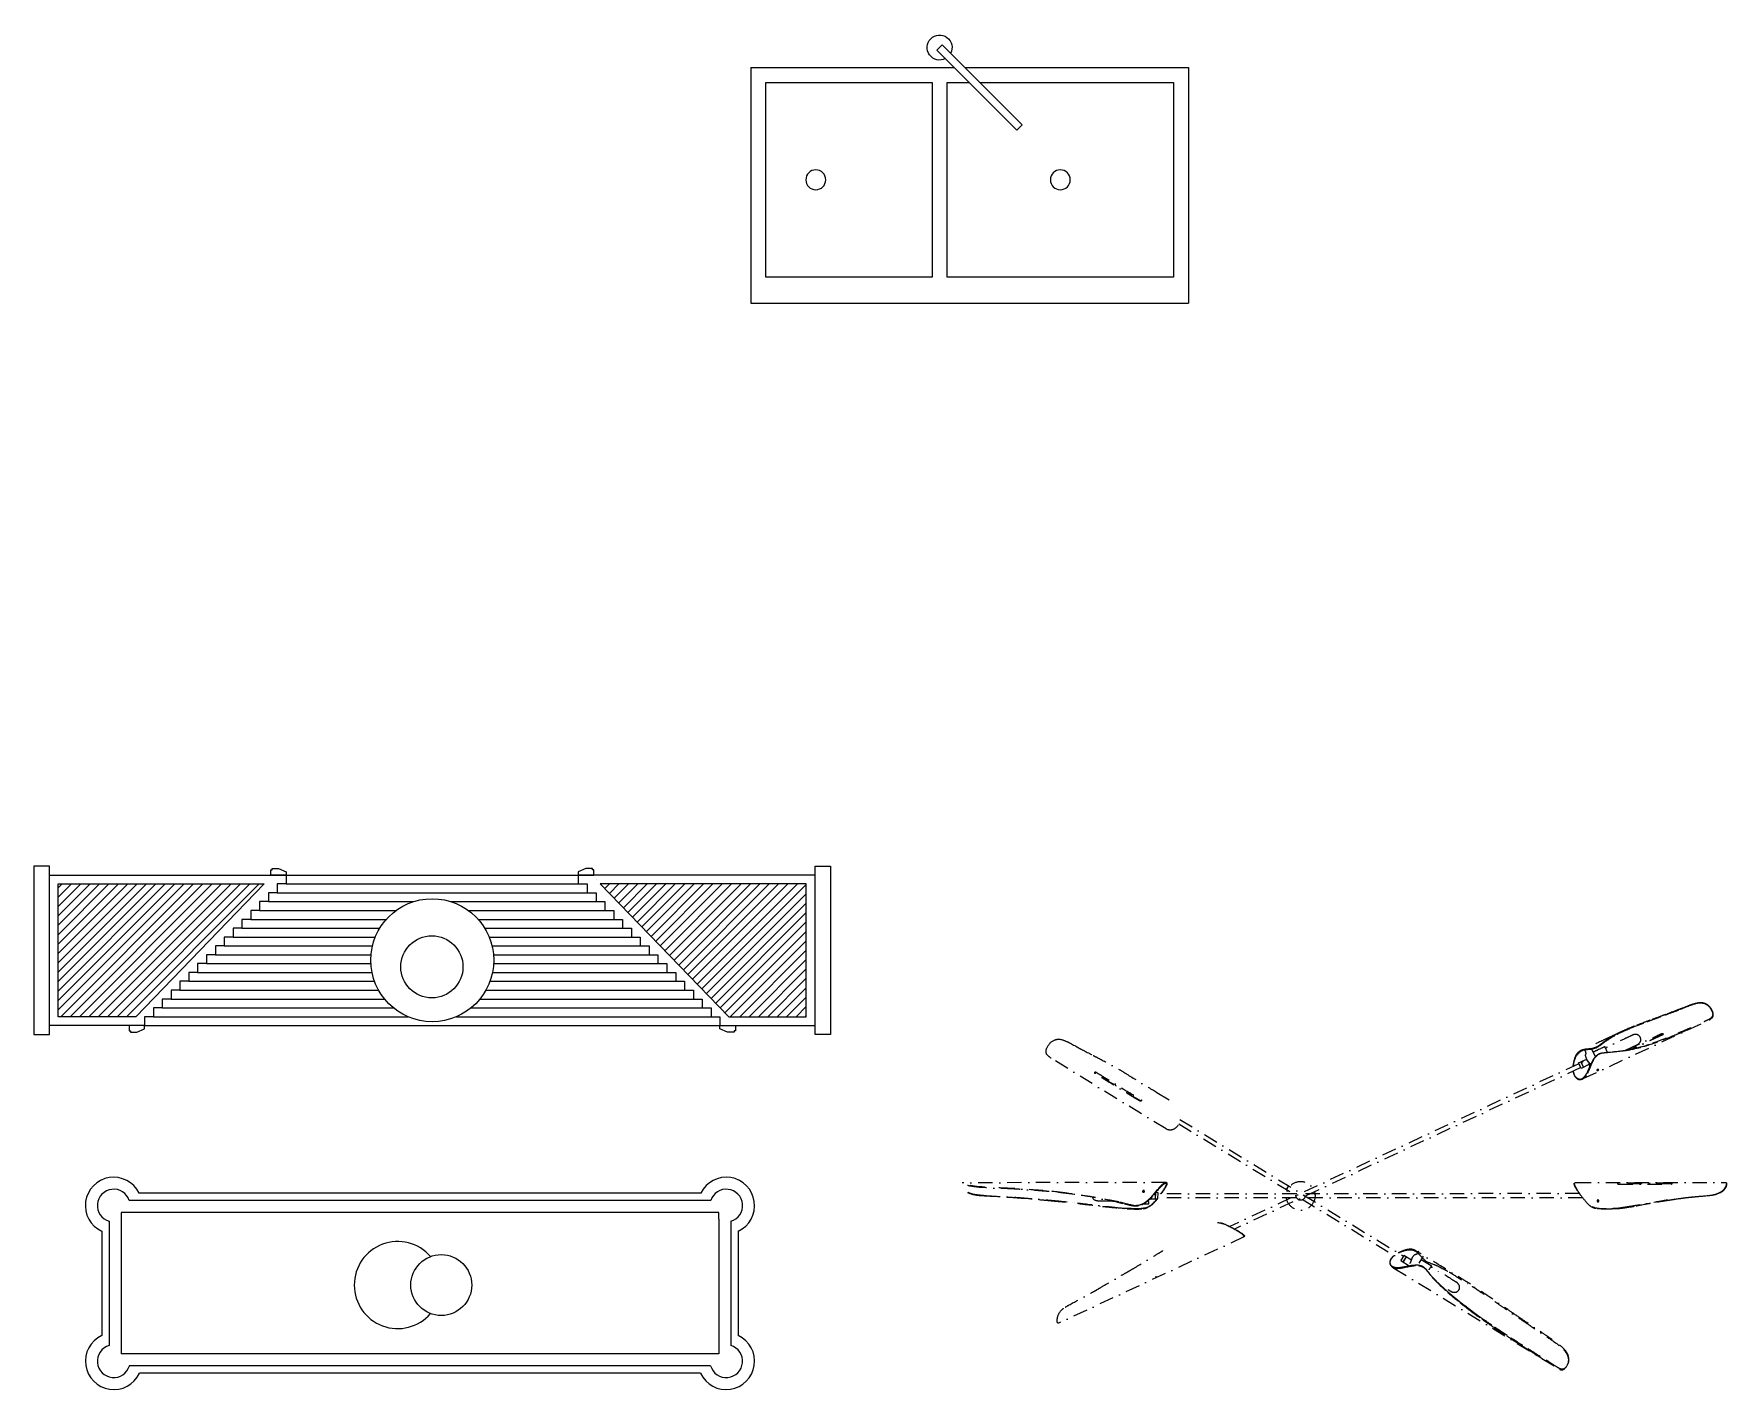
# Model space of a CAD drawing. Header units: millimetres. Extents: x -113526 to 211532, y -79714 to 28306.
# Drawn here: x 44755 to 47575, y 11932 to 14192 of the extents above; entities that cross this region are included whole.
import ezdxf

# ---------------------------------------------------------------- set-up
doc = ezdxf.new("R2010")
doc.units = ezdxf.units.MM
doc.linetypes.add('DASHDOT2', pattern=[0.5, 0.25, -0.125, 0, -0.125])
doc.layers.add('3粗线2 家具造型  - 7号线', color=7, linetype='Continuous')
doc.layers.add('平面。', color=4, linetype='Continuous')

# ---------------------------------------------------------------- blocks, each defined once
blk = doc.blocks.new('x')
at = {"color": 8}
for p, q in [((1332812, -585419.2), (1331843.3, -585419.2)), ((1331809.7, -585453.7), (1331809.7, -585661)), ((1332845.6, -585453.7), (1332845.6, -585661)), ((1332811.8, -585694.8), (1331843.5, -585694.8))]:
    blk.add_line(p, q, dxfattribs=at)
at = {"color": 4}
for p, q in [((1332795.5, -585406.9), (1331859.8, -585406.9)), ((1331829.7, -585439.2), (1331829.7, -585674.8)), ((1332825.6, -585439.2), (1331829.7, -585439.2)), ((1332825.6, -585450.4), (1332825.6, -585674.8)), ((1331797.5, -585470.4), (1331797.5, -585644.3)), ((1332857.8, -585470.4), (1332857.8, -585644.3)), ((1332825.6, -585674.8), (1331829.7, -585674.8)), ((1332795.1, -585707), (1331860.2, -585707))]:
    blk.add_line(p, q, dxfattribs=at)
at = {"color": 1}
blk.add_line((1332825.6, -585450.4), (1332825.6, -585439.2), dxfattribs=at)
at = {"color": 4}
blk.add_circle((1332363.1, -585560.1), 50.7, dxfattribs=at)
for centre, radius, start, end in [((1331817.5, -585427.7), 47.2, 26.1422, 244.9206), ((1332837.8, -585427.7), 47.2, 295.0806, 153.8652), ((1332290.6, -585560.1), 72.5, 40.9635, 319.0365), ((1331817.5, -585687), 47.2, 115.0799, 334.9199), ((1332837.8, -585687), 47.2, 205.0799, 64.9199)]:
    blk.add_arc(centre, radius, start, end, dxfattribs=at)
at = {"color": 8}
for centre, start, end in [((1331817.5, -585427.7), 18.3007, 253.4436), ((1332837.8, -585427.7), 286.5583, 161.7116), ((1331817.5, -585687), 106.5573, 343.4425), ((1332837.8, -585687), 196.5573, 73.4425)]:
    blk.add_arc(centre, 27.2, start, end, dxfattribs=at)
blk = doc.blocks.new('rtretretr')
at = {"color": 4}
for p, q in [((349197.8, -30453, 0), (349571.8, -30453, 0)), ((349197.8, -30453, 0), (349590.5, -30453, 0)), ((349197.8, -30453, 0), (349197.8, -30791.7, 0)), ((349590.5, -30453, 0), (349590.5, -31182, 0)), ((349590.5, -30453, 0), (349590.5, -31182, 0)), ((349197.8, -30809.4, 0), (349197.8, -31182, 0)), ((349197.8, -31182, 0), (349590.5, -31182, 0))]:
    blk.add_line(p, q, dxfattribs=at)
at = {"color": 250}
for p, q in [((349222.8, -30834.3, 0), (349222.8, -31157.1, 0)), ((349222.8, -31157.1, 0), (349546.9, -31157.1, 0))]:
    blk.add_line(p, q, dxfattribs=at)
at = {"color": 250, "elevation": 0}
blk.add_lwpolyline([(349546.9, -30754.9), (349546.9, -30477.9), (349222.8, -30477.9), (349222.8, -30754.9)], close=True, dxfattribs=at)
blk.add_lwpolyline([(349546.9, -30754.9), (349546.9, -30477.9), (349222.8, -30477.9), (349222.8, -30754.9)], close=True, dxfattribs=at)
at = {"color": 4, "elevation": 0}
blk.add_lwpolyline([(349160.2, -30771.7), (349169, -30762.9), (349302.2, -30896.1), (349293.4, -30904.9)], close=True, dxfattribs=at)
blk.add_lwpolyline([(349160.2, -30771.7), (349169, -30762.9), (349302.2, -30896.1), (349293.4, -30904.9)], close=True, dxfattribs=at)
at = {"color": 250, "elevation": 0}
for points in [[(349546.9, -30779.8), (349222.8, -30779.8), (349222.8, -30816.7)], [(349546.9, -30779.8), (349222.8, -30779.8), (349222.8, -30816.7)], [(349222.8, -30834.3), (349222.8, -31157.1), (349546.9, -31157.1), (349546.9, -30779.8)]]:
    blk.add_lwpolyline(points, dxfattribs=at)
at = {"color": 4}
for centre in [(349384.8, -30561.1, 0), (349384.8, -30561.1, 0), (349384.8, -30968.4, 0), (349384.8, -30968.4, 0)]:
    blk.add_circle(centre, 16.6, dxfattribs=at)
blk.add_arc((349164.6, -30767.3, 0), 20.8, 332.4576, 297.5424, dxfattribs=at)
blk = doc.blocks.new('hhgg')
at = {"layer": '平面。', "ltscale": 2}
h = blk.add_hatch(dxfattribs=at)
h.set_pattern_fill('_USER', color=250, scale=15, angle=45, style=0, pattern_type=0)
h.set_pattern_definition([(45, (-25802.984, 106574.433), (-10.6066, 10.6066), [])])
h.paths.add_polyline_path([(-25302.7, 106874.4), (-25593, 106574.4), (-25768, 106574.4), (-25768, 106874.4)])
h = blk.add_hatch(dxfattribs=at)
h.set_pattern_fill('_USER', color=250, scale=15, angle=45, style=0, pattern_type=0)
h.set_pattern_definition([(45, (-332295.21, -92649.245), (-10.6066017, 10.6066017), [])])
h.paths.add_polyline_path([(-24078, 106874.4), (-24543.3, 106874.4), (-24253, 106574.4), (-24078, 106574.4)])
at = {"color": 4, "ltscale": 2}
for points in [[(-25823, 106914.4), (-25823, 106534.4), (-25788, 106534.4), (-25788, 106534.4), (-25788, 106914.4), (-25823, 106914.4), (-25823, 106914.4)], [(-24023, 106914.4), (-24023, 106534.4), (-24058, 106534.4), (-24058, 106534.4), (-24058, 106914.4), (-24023, 106914.4), (-24023, 106914.4)]]:
    blk.add_lwpolyline(points, dxfattribs=at)
at = {"layer": '3粗线2 家具造型  - 7号线', "color": 250}
for points in [[(-25253, 106894.4), (-25288, 106894.4), (-25288, 106906.2), (-25284.8, 106906.2), (-25284.8, 106909.4), (-25270.1, 106909.4), (-25270.1, 106909.4), (-25253, 106901.7), (-25253, 106901.7), (-25253, 106894.4)], [(-24593, 106894.4), (-24558, 106894.4), (-24558, 106906.2), (-24561.2, 106906.2), (-24561.2, 106909.4), (-24575.9, 106909.4), (-24575.9, 106909.4), (-24593, 106901.7), (-24593, 106901.7), (-24593, 106894.4)], [(-25573, 106554.4), (-25608, 106554.4), (-25608, 106542.7), (-25604.8, 106542.7), (-25604.8, 106539.5), (-25590.1, 106539.5), (-25590.1, 106539.5), (-25573, 106547.2), (-25573, 106547.2), (-25573, 106554.4)], [(-24273, 106554.4), (-24238, 106554.4), (-24238, 106542.7), (-24241.2, 106542.7), (-24241.2, 106539.5), (-24255.9, 106539.5), (-24255.9, 106539.5), (-24273, 106547.2), (-24273, 106547.2), (-24273, 106554.4)]]:
    blk.add_lwpolyline(points, close=True, dxfattribs=at)
at = {"layer": '平面。', "color": 4, "ltscale": 2}
for p, q in [((-25253, 106894.4), (-24593, 106894.4)), ((-25573, 106554.4), (-24273, 106554.4))]:
    blk.add_line(p, q, dxfattribs=at)
at = {"layer": '平面。', "color": 250, "ltscale": 2}
for p, q in [((-25273, 106854.4), (-24573, 106854.4)), ((-25253, 106874.4), (-24593, 106874.4)), ((-25313, 106814.4), (-25004.8, 106814.4)), ((-25293, 106834.4), (-24965.4, 106834.4)), ((-24880.6, 106834.4), (-24553, 106834.4)), ((-24841.2, 106814.4), (-24533, 106814.4)), ((-25353, 106774.4), (-25041.6, 106774.4)), ((-25333, 106794.4), (-25026.8, 106794.4)), ((-24819.1, 106794.4), (-24513, 106794.4)), ((-24804.4, 106774.4), (-24493, 106774.4)), ((-25393, 106734.4), (-25058.1, 106734.4)), ((-25373, 106754.4), (-25051.7, 106754.4)), ((-24794.3, 106754.4), (-24473, 106754.4)), ((-24787.9, 106734.4), (-24453, 106734.4)), ((-25433, 106694.4), (-25061.7, 106694.4)), ((-25413, 106714.4), (-25061.4, 106714.4)), ((-24784.6, 106714.4), (-24433, 106714.4)), ((-24784.3, 106694.4), (-24413, 106694.4)), ((-25473, 106654.4), (-25053.5, 106654.4)), ((-25453, 106674.4), (-25059.1, 106674.4)), ((-24792.5, 106654.4), (-24373, 106654.4)), ((-24786.9, 106674.4), (-24393, 106674.4)), ((-25513, 106614.4), (-25030.7, 106614.4)), ((-25493, 106634.4), (-25044.3, 106634.4)), ((-24815.3, 106614.4), (-24333, 106614.4)), ((-24801.7, 106634.4), (-24353, 106634.4)), ((-25533, 106594.4), (-25010.7, 106594.4)), ((-24835.3, 106594.4), (-24313, 106594.4)), ((-25553, 106574.4), (-24977.6, 106574.4)), ((-24868.3, 106574.4), (-24293, 106574.4))]:
    blk.add_line(p, q, dxfattribs=at)
at = {"layer": '平面。', "color": 4, "ltscale": 2}
for points in [[(-25253, 106894.4), (-25253, 106874.4), (-25273, 106874.4), (-25273, 106854.4), (-25293, 106854.4), (-25293, 106834.4), (-25313, 106834.4), (-25313, 106814.4), (-25333, 106814.4), (-25333, 106794.4), (-25353, 106794.4), (-25353, 106774.4), (-25373, 106774.4), (-25373, 106754.4), (-25393, 106754.4), (-25393, 106734.4), (-25413, 106734.4), (-25413, 106714.4), (-25433, 106714.4), (-25433, 106694.4), (-25453, 106694.4), (-25453, 106674.4), (-25473, 106674.4), (-25473, 106654.4), (-25493, 106654.4), (-25493, 106634.4), (-25513, 106634.4), (-25513, 106614.4), (-25533, 106614.4), (-25533, 106594.4), (-25553, 106594.4), (-25553, 106574.4), (-25573, 106574.4), (-25573, 106554.4), (-25788, 106554.4)], [(-25788, 106894.4), (-25253, 106894.4)], [(-24593, 106894.4), (-24593, 106874.4), (-24573, 106874.4), (-24573, 106854.4), (-24553, 106854.4), (-24553, 106834.4), (-24533, 106834.4), (-24533, 106814.4), (-24513, 106814.4), (-24513, 106794.4), (-24493, 106794.4), (-24493, 106774.4), (-24473, 106774.4), (-24473, 106754.4), (-24453, 106754.4), (-24453, 106734.4), (-24433, 106734.4), (-24433, 106714.4), (-24413, 106714.4), (-24413, 106694.4), (-24393, 106694.4), (-24393, 106674.4), (-24373, 106674.4), (-24373, 106654.4), (-24353, 106654.4), (-24353, 106634.4), (-24333, 106634.4), (-24333, 106614.4), (-24313, 106614.4), (-24313, 106594.4), (-24293, 106594.4), (-24293, 106574.4), (-24273, 106574.4), (-24273, 106554.4), (-24058, 106554.4)], [(-24058, 106894.4), (-24593, 106894.4)]]:
    blk.add_lwpolyline(points, dxfattribs=at)
at = {"layer": '平面。', "color": 250, "ltscale": 2}
for points in [[(-25233, 106894.4), (-25233, 106894.4)], [(-25302.7, 106874.4), (-25593, 106574.4), (-25768, 106574.4), (-25768, 106874.4), (-25302.7, 106874.4)], [(-24543.3, 106874.4), (-24253, 106574.4), (-24078, 106574.4), (-24078, 106874.4), (-24543.3, 106874.4)]]:
    blk.add_lwpolyline(points, close=True, dxfattribs=at)
blk.add_lwpolyline([(-24553, 106884.4), (-24553, 106884.4)], dxfattribs=at)
for centre, radius in [((-24923, 106702.1), 138.9), ((-24923.8, 106687.1), 70.2)]:
    blk.add_circle(centre, radius, dxfattribs=at)
blk = doc.blocks.new('yuyuytuy')
at = {"color": 250, "linetype": 'DASHDOT2', "ltscale": 200}
for p, q in [((363984.8, -27146.2, 0), (363972.6, -27120.2, 0)), ((363984.8, -27146.2, 0), (363972.6, -27120.2, 0)), ((363927.5, -27170.4, 0), (362716, -27735.4, 0)), ((363933.9, -27184.1, 0), (362732.9, -27744.1, 0)), ((363926.3, -27167.9, 0), (363954.8, -27154.6, 0)), ((363926.3, -27167.9, 0), (363954.8, -27154.6, 0)), ((363935.1, -27186.6, 0), (363926.3, -27167.9, 0)), ((363935.1, -27186.6, 0), (363926.3, -27167.9, 0)), ((363927.1, -27169.6, 0), (363933.5, -27183.2, 0)), ((363927.1, -27169.6, 0), (363933.5, -27183.2, 0)), ((363943.3, -27182.7, 0), (363934.4, -27164.1, 0)), ((363943.3, -27182.7, 0), (363934.4, -27164.1, 0)), ((363965, -27172.3, 0), (363935.1, -27186.6, 0)), ((363965, -27172.3, 0), (363935.1, -27186.6, 0)), ((363944.2, -27182.2, 0), (363935.3, -27163.7, 0)), ((363944.2, -27182.2, 0), (363935.3, -27163.7, 0)), ((362539.6, -27379.2, 0), (363311, -27850.7, 0)), ((362543, -27364, 0), (363318.9, -27838.1, 0)), ((362913, -27607.4, 0), (362920.7, -27594.8, 0)), ((362913, -27607.4, 0), (362920.7, -27594.8, 0)), ((362440.2, -27638.8, 0), (362466.9, -27639.5, 0)), ((362457.4, -27618.6, 0), (362456.8, -27639.3, 0)), ((362458.4, -27617.9, 0), (362457.8, -27639.3, 0)), ((362467.5, -27618.2, 0), (362458, -27617.9, 0)), ((362466.9, -27639.5, 0), (362467.5, -27618.2, 0)), ((362948.2, -27636.2, 0), (362467, -27636.2, 0)), ((362948.5, -27621.5, 0), (362467.4, -27621.5, 0)), ((363930.3, -27621.4, 0), (362975.8, -27621.5, 0)), ((363941, -27636.2, 0), (362976.2, -27636.2, 0)), ((362979.5, -27640.7, 0), (362979.5, -27640.7, 0)), ((362979.5, -27640.7, 0), (362979.5, -27640.7, 0)), ((363320.4, -27835.7, 0), (363309.5, -27853.1, 0)), ((363328, -27840.5, 0), (363317, -27857.8, 0)), ((363328.7, -27840.9, 0), (363317.7, -27858.3, 0)), ((363346.7, -27852.3, 0), (363320.4, -27835.7, 0)), ((363387.6, -27838.3, 0), (363372.8, -27862.8, 0)), ((363309.5, -27853.1, 0), (363338.9, -27871.5, 0))]:
    blk.add_line(p, q, dxfattribs=at)
for radius in [50, 50, 15.6, 15.6]:
    blk.add_circle((362962.1, -27628.8, 0), radius, dxfattribs=at)
for points in [[(364326, -26964.5, 0), (364307.4, -26971.1, 0), (364278.6, -26982.2, 0), (364272.8, -26984.9, 0)], [(364319.5, -26965.5, 0), (364309.1, -26969.1, 0), (364288.4, -26977.4, 0), (364279.4, -26980.7, 0)], [(364346.7, -26959.2, 0), (364340.6, -26959.7, 0), (364329.8, -26961.9, 0), (364319.5, -26965.5, 0)], [(364365.1, -26962.6, 0), (364361.6, -26961.5, 0), (364344.6, -26957.8, 0), (364326, -26964.5, 0)], [(364364.5, -26961.5, 0), (364360.8, -26960.1, 0), (364352.7, -26958.7, 0), (364346.7, -26959.2, 0)], [(364377.6, -26969.1, 0), (364374.7, -26966.3, 0), (364368.2, -26962.8, 0), (364364.5, -26961.5, 0)], [(364389.5, -26986.8, 0), (364387.7, -26983, 0), (364378.4, -26966.9, 0), (364365.1, -26962.6, 0)], [(364390.2, -26986.2, 0), (364386.2, -26977.7, 0), (364380.5, -26972, 0), (364377.6, -26969.1, 0)], [(363943, -27222.3, 0), (363943, -27222.3, 0), (364380, -27018.3, 0), (364380, -27018.3, 0)], [(364175.4, -27019.5, 0), (364168.3, -27021.9, 0), (364130.6, -27036.5, 0), (364119.9, -27040.4, 0)], [(364211.7, -27007.8, 0), (364201.9, -27011.5, 0), (364165.2, -27025.1, 0), (364153, -27029.7, 0)], [(364228.4, -27000, 0), (364220.8, -27002.4, 0), (364182.4, -27017.1, 0), (364175.4, -27019.5, 0)], [(364272.8, -26984.9, 0), (364267, -26987.6, 0), (364221.6, -27004.2, 0), (364211.7, -27007.8, 0)], [(364279.4, -26980.7, 0), (364270.4, -26984, 0), (364236.1, -26997.5, 0), (364228.4, -27000, 0)], [(364270.8, -27064.9, 0), (364288.4, -27056.7, 0), (364348.7, -27030.2, 0), (364364.7, -27022.8, 0)], [(364364.7, -27022.8, 0), (364380.6, -27015.4, 0), (364389, -27011.7, 0), (364391.9, -27003.6, 0)], [(364380, -27018.3, 0), (364380, -27018.3, 0), (364391.7, -27013, 0), (364393.1, -27005.8, 0)], [(364391.9, -27003.6, 0), (364394.9, -26995.5, 0), (364391.2, -26990.6, 0), (364389.5, -26986.8, 0)], [(364393.1, -27005.8, 0), (364394.5, -26998.7, 0), (364394.1, -26994.6, 0), (364390.2, -26986.2, 0)], [(362085.1, -27109.2, 0), (362092.4, -27096.5, 0), (362103.2, -27087.6, 0), (362117.5, -27085.8, 0)], [(362117.5, -27085.8, 0), (362131.8, -27083.9, 0), (362144, -27091.3, 0), (362150.3, -27093.4, 0)], [(364031.6, -27080.1, 0), (364016.8, -27086.9, 0), (363937.8, -27123.7, 0), (363937.8, -27123.7, 0)], [(364029.1, -27084.3, 0), (364022.1, -27088.9, 0), (363996.4, -27109.2, 0), (363989.7, -27112.3, 0)], [(364029.1, -27084.3, 0), (364022.1, -27088.9, 0), (363996.4, -27109.2, 0), (363989.7, -27112.3, 0)], [(364053.4, -27072.4, 0), (364041.1, -27079.6, 0), (364018.5, -27093.6, 0), (364011.7, -27099.2, 0)], [(364116.2, -27070.3, 0), (364114.5, -27071.1, 0), (364025.3, -27112.9, 0), (364025.3, -27112.9, 0)], [(364116.2, -27070.3, 0), (364114.5, -27071.1, 0), (364025.3, -27112.9, 0), (364025.3, -27112.9, 0)], [(364057.3, -27067.9, 0), (364057.3, -27067.9, 0), (364036.2, -27079.7, 0), (364029.1, -27084.3, 0)], [(364057.3, -27067.9, 0), (364057.3, -27067.9, 0), (364036.2, -27079.7, 0), (364029.1, -27084.3, 0)], [(364074.6, -27059.7, 0), (364067.8, -27062.9, 0), (364046.3, -27073.2, 0), (364031.6, -27080.1, 0)], [(364105.1, -27048.4, 0), (364095.1, -27053.1, 0), (364065.8, -27065.2, 0), (364053.4, -27072.4, 0)], [(364119.9, -27040.4, 0), (364109.1, -27044.4, 0), (364081.4, -27056.5, 0), (364074.6, -27059.7, 0)], [(364092.5, -27123.3, 0), (364092.5, -27123.3, 0), (364214.4, -27066.2, 0), (364215.8, -27065.6, 0)], [(364092.5, -27123.3, 0), (364092.5, -27123.3, 0), (364214.4, -27066.2, 0), (364215.8, -27065.6, 0)], [(364153, -27029.7, 0), (364140.9, -27034.3, 0), (364115, -27043.8, 0), (364105.1, -27048.4, 0)], [(364217.6, -27069.7, 0), (364217.6, -27069.7, 0), (364111.4, -27119.6, 0), (364111.4, -27119.6, 0)], [(364217.6, -27069.7, 0), (364217.6, -27069.7, 0), (364111.4, -27119.6, 0), (364111.4, -27119.6, 0)], [(364218.8, -27070.1, 0), (364218.8, -27070.1, 0), (364115.1, -27118.9, 0), (364115.1, -27118.9, 0)], [(364218.8, -27070.1, 0), (364218.8, -27070.1, 0), (364115.1, -27118.9, 0), (364115.1, -27118.9, 0)], [(364140.9, -27079.9, 0), (364133.6, -27064.2, 0), (364117.9, -27069.5, 0), (364116.2, -27070.3, 0)], [(364140.9, -27079.9, 0), (364133.6, -27064.2, 0), (364117.9, -27069.5, 0), (364116.2, -27070.3, 0)], [(364131.6, -27103.4, 0), (364131.6, -27103.4, 0), (364148.2, -27095.5, 0), (364140.9, -27079.9, 0)], [(364131.6, -27103.4, 0), (364131.6, -27103.4, 0), (364148.2, -27095.5, 0), (364140.9, -27079.9, 0)], [(364183.6, -27099.1, 0), (364199.9, -27092.8, 0), (364253.2, -27073.1, 0), (364270.8, -27064.9, 0)], [(364266.6, -27069.2, 0), (364252, -27075, 0), (364209.3, -27092.5, 0), (364200.7, -27095.5, 0)], [(364215.8, -27065.6, 0), (364217.1, -27065, 0), (364218.7, -27065.6, 0), (364219.4, -27066.9, 0)], [(364215.8, -27065.6, 0), (364217.1, -27065, 0), (364218.7, -27065.6, 0), (364219.4, -27066.9, 0)], [(364217.2, -27065.4, 0), (364217.6, -27065.6, 0), (364217.9, -27066, 0), (364218.1, -27066.5, 0)], [(364217.2, -27065.4, 0), (364217.6, -27065.6, 0), (364217.9, -27066, 0), (364218.1, -27066.5, 0)], [(364218.1, -27066.5, 0), (364218.8, -27067.8, 0), (364217.6, -27069.7, 0), (364217.6, -27069.7, 0)], [(364218.1, -27066.5, 0), (364218.8, -27067.8, 0), (364217.6, -27069.7, 0), (364217.6, -27069.7, 0)], [(364219.4, -27066.9, 0), (364220, -27068.3, 0), (364218.8, -27070.1, 0), (364218.8, -27070.1, 0)], [(364219.4, -27066.9, 0), (364220, -27068.3, 0), (364218.8, -27070.1, 0), (364218.8, -27070.1, 0)], [(364312.5, -27049.8, 0), (364312.5, -27049.8, 0), (364281.1, -27063.4, 0), (364266.6, -27069.2, 0)], [(362081.6, -27138.3, 0), (362076.8, -27132.4, 0), (362077.7, -27122, 0), (362085.1, -27109.2, 0)], [(362095.9, -27151.7, 0), (362095.9, -27151.7, 0), (362086.3, -27144.2, 0), (362081.6, -27138.3, 0)], [(362150.3, -27093.4, 0), (362156.6, -27095.4, 0), (362193.6, -27116.5, 0), (362193.6, -27116.5, 0)], [(362193.6, -27116.5, 0), (362193.6, -27116.5, 0), (362231.1, -27136, 0), (362241.8, -27141.7, 0)], [(362241.8, -27141.7, 0), (362252.5, -27147.3, 0), (362321.8, -27182.7, 0), (362347.2, -27199.3, 0)], [(363918.5, -27139.2, 0), (363911.9, -27150.7, 0), (363907.3, -27169.8, 0), (363906.9, -27179.4, 0)], [(363938.4, -27125.7, 0), (363931.4, -27129, 0), (363919.1, -27138.8, 0), (363914.3, -27151.9, 0)], [(363937.8, -27123.7, 0), (363937.8, -27123.7, 0), (363925.1, -27127.6, 0), (363918.5, -27139.2, 0)], [(363962.3, -27119.4, 0), (363950.4, -27120, 0), (363940.8, -27122.2, 0), (363937.1, -27123.9, 0)], [(363962.3, -27119.4, 0), (363950.4, -27120, 0), (363940.8, -27122.2, 0), (363937.1, -27123.9, 0)], [(363966.2, -27121.1, 0), (363960.4, -27121.4, 0), (363945.4, -27122.5, 0), (363938.4, -27125.7, 0)], [(363951.6, -27137.8, 0), (363953.1, -27133.9, 0), (363952.7, -27131.2, 0), (363948.1, -27123, 0)], [(363951.6, -27137.8, 0), (363953.1, -27133.9, 0), (363952.7, -27131.2, 0), (363948.1, -27123, 0)], [(363955.9, -27157, 0), (363950.8, -27146.1, 0), (363950.2, -27141.8, 0), (363951.6, -27137.8, 0)], [(363955.9, -27157, 0), (363950.8, -27146.1, 0), (363950.2, -27141.8, 0), (363951.6, -27137.8, 0)], [(363989.7, -27112.3, 0), (363983, -27115.4, 0), (363974.2, -27118.8, 0), (363962.3, -27119.4, 0)], [(363989.7, -27112.3, 0), (363983, -27115.4, 0), (363974.2, -27118.8, 0), (363962.3, -27119.4, 0)], [(363988.6, -27114.9, 0), (363981.7, -27118.1, 0), (363972, -27120.8, 0), (363966.2, -27121.1, 0)], [(363968.5, -27175, 0), (363973.3, -27163.8, 0), (363980.5, -27149.4, 0), (363987.9, -27143.1, 0)], [(363999.2, -27136.8, 0), (363992.6, -27139.8, 0), (363982.7, -27148.9, 0), (363977.3, -27159, 0)], [(364015.8, -27112.4, 0), (364013.4, -27113.4, 0), (363977.4, -27130.4, 0), (363977.4, -27130.4, 0)], [(364015.8, -27112.4, 0), (364013.4, -27113.4, 0), (363977.4, -27130.4, 0), (363977.4, -27130.4, 0)], [(363987.9, -27143.1, 0), (363995.3, -27136.8, 0), (363999.4, -27134.1, 0), (364009.7, -27132.9, 0)], [(364011.7, -27099.2, 0), (364004.8, -27104.9, 0), (363995.5, -27111.7, 0), (363988.6, -27114.9, 0)], [(364032.3, -27131.7, 0), (364018, -27132.9, 0), (364005.8, -27133.7, 0), (363999.2, -27136.8, 0)], [(364009.7, -27132.9, 0), (364019.9, -27131.7, 0), (364065.6, -27127.7, 0), (364074.4, -27126.5, 0)], [(364018.8, -27113.1, 0), (364018.8, -27113.1, 0), (364018.2, -27111.2, 0), (364015.8, -27112.4, 0)], [(364018.8, -27113.1, 0), (364018.8, -27113.1, 0), (364018.2, -27111.2, 0), (364015.8, -27112.4, 0)], [(364027.3, -27131.1, 0), (364027.3, -27131.1, 0), (364018.8, -27113.1, 0), (364018.8, -27113.1, 0)], [(364027.3, -27131.1, 0), (364027.3, -27131.1, 0), (364018.8, -27113.1, 0), (364018.8, -27113.1, 0)], [(364023.8, -27115, 0), (364023.8, -27115, 0), (364020.4, -27116.5, 0), (364020.4, -27116.5, 0)], [(364023.8, -27115, 0), (364023.8, -27115, 0), (364020.4, -27116.5, 0), (364020.4, -27116.5, 0)], [(364025.3, -27112.9, 0), (364025.3, -27112.9, 0), (364024.1, -27113.3, 0), (364023.8, -27115, 0)], [(364025.3, -27112.9, 0), (364025.3, -27112.9, 0), (364024.1, -27113.3, 0), (364023.8, -27115, 0)], [(364092.4, -27125, 0), (364081.4, -27126.6, 0), (364046.6, -27130.4, 0), (364032.3, -27131.7, 0)], [(364074.4, -27126.5, 0), (364083.3, -27125.2, 0), (364109.7, -27120.2, 0), (364122.7, -27117.3, 0)], [(364087.5, -27124.2, 0), (364087.5, -27124.2, 0), (364131.6, -27103.4, 0), (364131.6, -27103.4, 0)], [(364087.5, -27124.2, 0), (364087.5, -27124.2, 0), (364131.6, -27103.4, 0), (364131.6, -27103.4, 0)], [(364141.8, -27114.5, 0), (364133.3, -27116.5, 0), (364103.3, -27123.4, 0), (364092.4, -27125, 0)], [(364122.7, -27117.3, 0), (364135.6, -27114.3, 0), (364167.4, -27105.3, 0), (364183.6, -27099.1, 0)], [(364200.7, -27095.5, 0), (364192.1, -27098.6, 0), (364150.4, -27112.5, 0), (364141.8, -27114.5, 0)], [(362495.3, -27396.8, 0), (362495.3, -27396.8, 0), (362095.9, -27151.7, 0), (362095.9, -27151.7, 0)], [(362249.3, -27205.4, 0), (362249.3, -27205.4, 0), (362246.4, -27203.6, 0), (362247.9, -27200.3, 0)], [(362250.5, -27204.6, 0), (362250.5, -27204.6, 0), (362247.6, -27202.7, 0), (362249.2, -27199.5, 0)], [(362247.9, -27200.3, 0), (362249.4, -27197, 0), (362252.3, -27200.2, 0), (362254.6, -27201.5, 0)], [(362249.2, -27199.5, 0), (362249.3, -27199.2, 0), (362249.4, -27199.1, 0), (362249.5, -27198.9, 0)], [(362400.8, -27296.4, 0), (362392.7, -27291.8, 0), (362250.5, -27204.6, 0), (362250.5, -27204.6, 0)], [(362254.6, -27201.5, 0), (362256.8, -27202.8, 0), (362408.7, -27295.6, 0), (362408.7, -27295.6, 0)], [(362347.2, -27199.3, 0), (362372.6, -27216, 0), (362463.5, -27270.3, 0), (362463.5, -27270.3, 0)], [(363906.9, -27179.4, 0), (363906.8, -27179.6, 0), (363906.8, -27179.8, 0), (363906.8, -27180.1, 0)], [(363907.5, -27196.3, 0), (363908.4, -27202.9, 0), (363910.3, -27209.4, 0), (363913.6, -27214.1, 0)], [(363907.9, -27196.1, 0), (363909, -27205.2, 0), (363912.4, -27214.6, 0), (363921.4, -27220.4, 0)], [(363914.3, -27151.9, 0), (363909.5, -27165, 0), (363909.1, -27167.5, 0), (363908, -27179.1, 0)], [(363908, -27179.1, 0), (363908, -27179.2, 0), (363908, -27179.4, 0), (363908, -27179.5, 0)], [(363940, -27161.5, 0), (363939.2, -27161.8, 0), (363938.8, -27162.6, 0), (363939.1, -27163.1, 0)], [(363940, -27161.5, 0), (363939.2, -27161.8, 0), (363938.8, -27162.6, 0), (363939.1, -27163.1, 0)], [(363939.1, -27163.1, 0), (363939.4, -27163.7, 0), (363940.2, -27163.8, 0), (363941, -27163.4, 0)], [(363939.1, -27163.1, 0), (363939.4, -27163.7, 0), (363940.2, -27163.8, 0), (363941, -27163.4, 0)], [(363941.9, -27161.7, 0), (363941.7, -27161.2, 0), (363940.8, -27161.1, 0), (363940, -27161.5, 0)], [(363941.9, -27161.7, 0), (363941.7, -27161.2, 0), (363940.8, -27161.1, 0), (363940, -27161.5, 0)], [(363941, -27163.4, 0), (363941.8, -27163, 0), (363942.2, -27162.3, 0), (363941.9, -27161.7, 0)], [(363941, -27163.4, 0), (363941.8, -27163, 0), (363942.2, -27162.3, 0), (363941.9, -27161.7, 0)], [(363949.1, -27213.1, 0), (363953.3, -27208.6, 0), (363963.7, -27186.1, 0), (363968.5, -27175, 0)], [(363977.3, -27159, 0), (363972, -27169, 0), (363957.9, -27204.4, 0), (363953.6, -27211.4, 0)], [(363969.2, -27173.3, 0), (363969.2, -27173.3, 0), (363957.9, -27162.2, 0), (363955.2, -27155.4, 0)], [(363969.2, -27173.3, 0), (363969.2, -27173.3, 0), (363957.9, -27162.2, 0), (363955.2, -27155.4, 0)], [(363968, -27176.2, 0), (363968, -27176.2, 0), (363960.9, -27167.8, 0), (363955.9, -27157, 0)], [(363968, -27176.2, 0), (363968, -27176.2, 0), (363960.9, -27167.8, 0), (363955.9, -27157, 0)], [(363966.3, -27180, 0), (363966.3, -27180, 0), (363963.8, -27173.7, 0), (363963.5, -27173, 0)], [(363966.3, -27180, 0), (363966.3, -27180, 0), (363963.8, -27173.7, 0), (363963.5, -27173, 0)], [(363992.4, -27190.7, 0), (363990.7, -27191.4, 0), (363989.6, -27192.8, 0), (363990, -27193.6, 0)], [(363992.4, -27190.7, 0), (363990.7, -27191.4, 0), (363989.6, -27192.8, 0), (363990, -27193.6, 0)], [(363990, -27193.6, 0), (363990.4, -27194.5, 0), (363992.1, -27194.6, 0), (363993.8, -27193.8, 0)], [(363990, -27193.6, 0), (363990.4, -27194.5, 0), (363992.1, -27194.6, 0), (363993.8, -27193.8, 0)], [(363996.2, -27190.9, 0), (363995.8, -27190, 0), (363994.1, -27189.9, 0), (363992.4, -27190.7, 0)], [(363996.2, -27190.9, 0), (363995.8, -27190, 0), (363994.1, -27189.9, 0), (363992.4, -27190.7, 0)], [(363993.2, -27192.5, 0), (363992.7, -27192.7, 0), (363992.4, -27193.1, 0), (363992.5, -27193.4, 0)], [(363993.2, -27192.5, 0), (363992.7, -27192.7, 0), (363992.4, -27193.1, 0), (363992.5, -27193.4, 0)], [(363992.5, -27193.4, 0), (363992.6, -27193.7, 0), (363993.1, -27193.7, 0), (363993.6, -27193.5, 0)], [(363992.5, -27193.4, 0), (363992.6, -27193.7, 0), (363993.1, -27193.7, 0), (363993.6, -27193.5, 0)], [(363994.4, -27192.6, 0), (363994.2, -27192.3, 0), (363993.7, -27192.3, 0), (363993.2, -27192.5, 0)], [(363994.4, -27192.6, 0), (363994.2, -27192.3, 0), (363993.7, -27192.3, 0), (363993.2, -27192.5, 0)], [(363993.6, -27193.5, 0), (363994.2, -27193.2, 0), (363994.5, -27192.8, 0), (363994.4, -27192.6, 0)], [(363993.6, -27193.5, 0), (363994.2, -27193.2, 0), (363994.5, -27192.8, 0), (363994.4, -27192.6, 0)], [(363993.8, -27193.8, 0), (363995.5, -27193, 0), (363996.6, -27191.7, 0), (363996.2, -27190.9, 0)], [(363993.8, -27193.8, 0), (363995.5, -27193, 0), (363996.6, -27191.7, 0), (363996.2, -27190.9, 0)], [(362399.5, -27297.2, 0), (362391.5, -27292.7, 0), (362249.3, -27205.4, 0), (362249.3, -27205.4, 0)], [(362318.1, -27240.3, 0), (362318.1, -27240.3, 0), (362318.1, -27246, 0), (362321.3, -27248, 0)], [(363913.6, -27214.1, 0), (363920, -27223.2, 0), (363925.7, -27226.2, 0), (363932.1, -27225.5, 0)], [(363921.4, -27220.4, 0), (363936.4, -27230.1, 0), (363944.9, -27217.6, 0), (363949.1, -27213.1, 0)], [(363932.1, -27225.5, 0), (363938.5, -27224.8, 0), (363943, -27222.3, 0), (363943, -27222.3, 0)], [(363953.6, -27211.4, 0), (363949.3, -27218.4, 0), (363944.8, -27221.3, 0), (363939.7, -27223.7, 0)], [(362409.6, -27298.8, 0), (362408.7, -27300.4, 0), (362407.5, -27301.8, 0), (362399.5, -27297.2, 0)], [(362409.4, -27299.4, 0), (362408.1, -27299.7, 0), (362405.8, -27299.2, 0), (362400.8, -27296.4, 0)], [(362408.7, -27295.6, 0), (362408.7, -27295.6, 0), (362410.6, -27297.3, 0), (362409.6, -27298.8, 0)], [(362463.5, -27270.3, 0), (362463.5, -27270.3, 0), (362524.5, -27307.4, 0), (362524.5, -27307.4, 0)], [(362536.9, -27384.4, 0), (362531.7, -27391.5, 0), (362515.1, -27408.9, 0), (362495.3, -27396.8, 0)], [(362494.3, -27583.2, 0), (362494.3, -27583.2, 0), (361787.4, -27583.3, 0), (361787.4, -27583.3, 0)], [(361851.3, -27599.7, 0), (361841.8, -27599.2, 0), (361816.4, -27596.5, 0), (361805.9, -27592.7, 0)], [(361807.3, -27616.2, 0), (361814.5, -27620, 0), (361820.7, -27621.6, 0), (361825.7, -27622.9, 0)], [(361865.1, -27598.9, 0), (361854.1, -27598.3, 0), (361823.6, -27596.4, 0), (361810.5, -27591.7, 0)], [(361972.1, -27605.4, 0), (361962, -27604.9, 0), (361860.8, -27600.3, 0), (361851.3, -27599.7, 0)], [(361964.4, -27603.8, 0), (361944, -27602.9, 0), (361876.1, -27599.5, 0), (361865.1, -27598.9, 0)], [(362069.8, -27611.1, 0), (362051.6, -27609.8, 0), (361984.8, -27604.7, 0), (361964.4, -27603.8, 0)], [(362089, -27614, 0), (362074.4, -27612.7, 0), (361982.3, -27606, 0), (361972.1, -27605.4, 0)], [(362148.9, -27619.6, 0), (362135.7, -27617.5, 0), (362088.1, -27612.3, 0), (362069.8, -27611.1, 0)], [(362171.2, -27622.9, 0), (362171.2, -27622.9, 0), (362103.7, -27615.3, 0), (362089, -27614, 0)], [(362413.8, -27612.5, 0), (362413.2, -27614.2, 0), (362414.1, -27616, 0), (362415.8, -27616.6, 0)], [(362418, -27610.5, 0), (362416.3, -27609.9, 0), (362414.4, -27610.8, 0), (362413.8, -27612.5, 0)], [(362415.7, -27612.7, 0), (362415.4, -27613.4, 0), (362415.8, -27614.1, 0), (362416.4, -27614.4, 0)], [(362417.3, -27612, 0), (362416.6, -27611.7, 0), (362415.9, -27612.1, 0), (362415.7, -27612.7, 0)], [(362415.8, -27616.6, 0), (362417.4, -27617.3, 0), (362419.3, -27616.4, 0), (362419.9, -27614.7, 0)], [(362416.4, -27614.4, 0), (362417.1, -27614.6, 0), (362417.8, -27614.3, 0), (362418.1, -27613.6, 0)], [(362418.1, -27613.6, 0), (362418.3, -27613, 0), (362418, -27612.2, 0), (362417.3, -27612, 0)], [(362419.9, -27614.7, 0), (362420.5, -27613, 0), (362419.7, -27611.2, 0), (362418, -27610.5, 0)], [(362475.2, -27596, 0), (362466.7, -27605.8, 0), (362447.4, -27628.5, 0), (362443.3, -27633.5, 0)], [(362484.1, -27590.9, 0), (362480.4, -27594.1, 0), (362462.7, -27611.3, 0), (362448.8, -27629, 0)], [(362494.3, -27583.2, 0), (362494.3, -27583.2, 0), (362483.7, -27586.3, 0), (362475.2, -27596, 0)], [(362478.7, -27621.5, 0), (362484.2, -27614, 0), (362489.2, -27606.6, 0), (362493, -27600.5, 0)], [(362480.6, -27617, 0), (362485.7, -27609.9, 0), (362494.9, -27594.4, 0), (362495.7, -27592.4, 0)], [(362496.3, -27585.7, 0), (362494.3, -27585, 0), (362489.3, -27586.3, 0), (362484.1, -27590.9, 0)], [(362493, -27600.5, 0), (362503.8, -27582.6, 0), (362497.1, -27583.2, 0), (362494.3, -27583.2, 0)], [(362495.7, -27592.4, 0), (362495.7, -27592.4, 0), (362498.9, -27586.6, 0), (362496.3, -27585.7, 0)], [(363920.3, -27604.9, 0), (363916.7, -27597.1, 0), (363908, -27586.8, 0), (363915.8, -27583.1, 0)], [(363920.3, -27604.9, 0), (363916.7, -27597.1, 0), (363908, -27586.8, 0), (363915.8, -27583.1, 0)], [(363911.7, -27589.1, 0), (363911.5, -27586.4, 0), (363910.1, -27582.7, 0), (363920.5, -27582.8, 0)], [(363919, -27605, 0), (363914.2, -27597.4, 0), (363911.9, -27591.7, 0), (363911.7, -27589.1, 0)], [(363940.8, -27635.7, 0), (363934.1, -27627.2, 0), (363923.7, -27612.6, 0), (363919, -27605, 0)], [(363933.8, -27626.4, 0), (363933.8, -27626.4, 0), (363924, -27612.8, 0), (363920.3, -27604.9, 0)], [(363933.8, -27626.4, 0), (363933.8, -27626.4, 0), (363924, -27612.8, 0), (363920.3, -27604.9, 0)], [(363920.5, -27582.8, 0), (363920.5, -27582.8, 0), (364436.7, -27583, 0), (364436.7, -27583, 0)], [(364064.4, -27585.2, 0), (364064.4, -27585.2, 0), (364061.3, -27585.4, 0), (364061.9, -27586.8, 0)], [(364061.9, -27586.8, 0), (364062.5, -27588.1, 0), (364062.9, -27588.1, 0), (364065.3, -27588.2, 0)], [(364063, -27587.3, 0), (364063, -27587.3, 0), (364062.6, -27587.3, 0), (364062.2, -27587.4, 0)], [(364246.3, -27587.3, 0), (364243.1, -27587.2, 0), (364063, -27587.3, 0), (364063, -27587.3, 0)], [(364247.7, -27585.2, 0), (364244.6, -27585.1, 0), (364064.4, -27585.2, 0), (364064.4, -27585.2, 0)], [(364065.3, -27588.2, 0), (364067.6, -27588.3, 0), (364248, -27588.2, 0), (364248, -27588.2, 0)], [(364249.1, -27588, 0), (364248.7, -27587.7, 0), (364247.9, -27587.4, 0), (364246.3, -27587.3, 0)], [(364250.9, -27586.4, 0), (364250.9, -27586.4, 0), (364250.8, -27585.3, 0), (364247.7, -27585.2, 0)], [(364248, -27588.2, 0), (364248, -27588.2, 0), (364251.6, -27587.8, 0), (364250.9, -27586.4, 0)], [(364423, -27613.9, 0), (364414.8, -27620.2, 0), (364394.7, -27627.2, 0), (364379, -27628.7, 0)], [(364429.7, -27609.9, 0), (364419.6, -27621.5, 0), (364398.1, -27626, 0), (364390, -27627.4, 0)], [(364438.4, -27592.2, 0), (364434.7, -27602.1, 0), (364431.1, -27607.6, 0), (364423, -27613.9, 0)], [(364440, -27587, 0), (364440.4, -27591.8, 0), (364439.7, -27598.4, 0), (364429.7, -27609.9, 0)], [(364434.6, -27583, 0), (364434.6, -27583, 0), (364442, -27582.2, 0), (364438.4, -27592.2, 0)], [(364436.7, -27583, 0), (364436.7, -27583, 0), (364439.6, -27582.3, 0), (364440, -27587, 0)], [(361805.8, -27617, 0), (361817.3, -27622.5, 0), (361827.6, -27625.1, 0), (361842.1, -27626.8, 0)], [(361825.7, -27622.9, 0), (361830.8, -27624.1, 0), (361859, -27626.9, 0), (361869.3, -27628.1, 0)], [(361842.1, -27626.8, 0), (361856.6, -27628.5, 0), (361938.6, -27632.6, 0), (361953.6, -27633.6, 0)], [(361869.3, -27628.1, 0), (361879.6, -27629.4, 0), (361972.5, -27634.1, 0), (361978.8, -27634.5, 0)], [(361953.6, -27633.6, 0), (361968.5, -27634.5, 0), (362068.8, -27642.9, 0), (362096.6, -27645.8, 0)], [(361978.8, -27634.5, 0), (361985, -27635, 0), (362091.7, -27644.1, 0), (362102.2, -27645, 0)], [(362096.6, -27645.8, 0), (362124.4, -27648.7, 0), (362173.5, -27653.5, 0), (362191.2, -27655.7, 0)], [(362102.2, -27645, 0), (362112.7, -27645.9, 0), (362177.3, -27652.3, 0), (362187.3, -27653.7, 0)], [(362250.5, -27634.9, 0), (362234.5, -27632, 0), (362162.1, -27621.7, 0), (362148.9, -27619.6, 0)], [(362187.3, -27653.7, 0), (362197.3, -27655.1, 0), (362302.4, -27667.1, 0), (362312.1, -27668.3, 0)], [(362191.2, -27655.7, 0), (362208.9, -27657.8, 0), (362257, -27663.6, 0), (362274.5, -27665.5, 0)], [(362346.7, -27656.4, 0), (362311.8, -27647.8, 0), (362242.8, -27633.5, 0), (362209.6, -27628.6, 0)], [(362257.7, -27646.9, 0), (362257.7, -27646.9, 0), (362242.1, -27646.4, 0), (362241, -27633.9, 0)], [(362332, -27650.6, 0), (362317.7, -27647.2, 0), (362266.6, -27637.9, 0), (362250.5, -27634.9, 0)], [(362305.1, -27646.9, 0), (362305.1, -27646.9, 0), (362257.7, -27646.9, 0), (362257.7, -27646.9, 0)], [(362274.5, -27665.5, 0), (362292.1, -27667.4, 0), (362351.5, -27673.5, 0), (362360.6, -27674.1, 0)], [(362312.1, -27668.3, 0), (362321.8, -27669.5, 0), (362350.1, -27672.3, 0), (362358, -27672.2, 0)], [(362383.6, -27662.9, 0), (362372, -27661.1, 0), (362346.2, -27654, 0), (362332, -27650.6, 0)], [(362400.3, -27663.8, 0), (362385.3, -27666.2, 0), (362381.6, -27665.1, 0), (362346.7, -27656.4, 0)], [(362358, -27672.2, 0), (362365.9, -27672.2, 0), (362385.9, -27672.5, 0), (362391.7, -27672.6, 0)], [(362360.6, -27674.1, 0), (362369.6, -27674.7, 0), (362408.6, -27675.1, 0), (362416.9, -27674.1, 0)], [(362415.6, -27656.5, 0), (362408.7, -27659.7, 0), (362395.1, -27664.6, 0), (362383.6, -27662.9, 0)], [(362391.7, -27672.6, 0), (362397.5, -27672.7, 0), (362407.5, -27672.9, 0), (362416.7, -27671.4, 0)], [(362448.8, -27629, 0), (362434.9, -27646.7, 0), (362415.4, -27661.4, 0), (362400.3, -27663.8, 0)], [(362443.3, -27633.5, 0), (362439.2, -27638.6, 0), (362422.5, -27653.3, 0), (362415.6, -27656.5, 0)], [(362416.7, -27671.4, 0), (362425.9, -27670, 0), (362436.3, -27667.3, 0), (362445.8, -27658.4, 0)], [(362416.9, -27674.1, 0), (362425.1, -27673, 0), (362438.9, -27666.6, 0), (362449.5, -27656.7, 0)], [(362418.1, -27656.7, 0), (362418.1, -27656.7, 0), (362434.6, -27656.6, 0), (362434.6, -27656.6, 0)], [(362434.6, -27656.6, 0), (362434.6, -27656.6, 0), (362438, -27653.5, 0), (362432.8, -27645.8, 0)], [(362445.8, -27658.4, 0), (362455.2, -27649.4, 0), (362458.6, -27646.6, 0), (362463.5, -27639.6, 0)], [(362449.5, -27656.7, 0), (362453.5, -27653, 0), (362459, -27646.8, 0), (362464.9, -27639.5, 0)], [(362463.5, -27639.6, 0), (362463.6, -27639.6, 0), (362463.6, -27639.5, 0), (362463.6, -27639.4, 0)], [(362477.3, -27621.5, 0), (362478.5, -27620, 0), (362479.6, -27618.5, 0), (362480.6, -27617, 0)], [(363962.7, -27660.6, 0), (363958, -27656.5, 0), (363947.5, -27644.2, 0), (363940.8, -27635.7, 0)], [(364022.1, -27673.9, 0), (363989.4, -27673.7, 0), (363976.7, -27675.8, 0), (363946.3, -27642.5, 0)], [(363986.6, -27673.3, 0), (363975.6, -27671.3, 0), (363967.3, -27664.8, 0), (363962.7, -27660.6, 0)], [(364042.3, -27674.7, 0), (364030.2, -27675, 0), (363997.6, -27675.3, 0), (363986.6, -27673.3, 0)], [(363990.7, -27645.4, 0), (363990.1, -27647.1, 0), (363990.9, -27648.9, 0), (363992.6, -27649.5, 0)], [(363990.7, -27645.4, 0), (363990.1, -27647.1, 0), (363990.9, -27648.9, 0), (363992.6, -27649.5, 0)], [(363994.8, -27643.5, 0), (363993.1, -27642.9, 0), (363991.3, -27643.7, 0), (363990.7, -27645.4, 0)], [(363994.8, -27643.5, 0), (363993.1, -27642.9, 0), (363991.3, -27643.7, 0), (363990.7, -27645.4, 0)], [(363992.8, -27646.2, 0), (363992.6, -27646.7, 0), (363992.9, -27647.2, 0), (363993.4, -27647.4, 0)], [(363992.8, -27646.2, 0), (363992.6, -27646.7, 0), (363992.9, -27647.2, 0), (363993.4, -27647.4, 0)], [(363992.6, -27649.5, 0), (363994.3, -27650.1, 0), (363996.1, -27649.3, 0), (363996.7, -27647.6, 0)], [(363992.6, -27649.5, 0), (363994.3, -27650.1, 0), (363996.1, -27649.3, 0), (363996.7, -27647.6, 0)], [(363994, -27645.6, 0), (363993.5, -27645.4, 0), (363993, -27645.7, 0), (363992.8, -27646.2, 0)], [(363994, -27645.6, 0), (363993.5, -27645.4, 0), (363993, -27645.7, 0), (363992.8, -27646.2, 0)], [(363993.4, -27647.4, 0), (363993.9, -27647.6, 0), (363994.4, -27647.3, 0), (363994.6, -27646.8, 0)], [(363993.4, -27647.4, 0), (363993.9, -27647.6, 0), (363994.4, -27647.3, 0), (363994.6, -27646.8, 0)], [(363994.6, -27646.8, 0), (363994.8, -27646.3, 0), (363994.5, -27645.8, 0), (363994, -27645.6, 0)], [(363994.6, -27646.8, 0), (363994.8, -27646.3, 0), (363994.5, -27645.8, 0), (363994, -27645.6, 0)], [(363996.7, -27647.6, 0), (363997.3, -27645.9, 0), (363996.5, -27644.1, 0), (363994.8, -27643.5, 0)], [(363996.7, -27647.6, 0), (363997.3, -27645.9, 0), (363996.5, -27644.1, 0), (363994.8, -27643.5, 0)], [(364091.6, -27668.2, 0), (364070.5, -27671.6, 0), (364054.7, -27674.1, 0), (364022.1, -27673.9, 0)], [(364073.2, -27673, 0), (364066.3, -27673.7, 0), (364054.5, -27674.4, 0), (364042.3, -27674.7, 0)], [(364119.1, -27666, 0), (364113.2, -27667.2, 0), (364080.1, -27672.2, 0), (364073.2, -27673, 0)], [(364136.6, -27660.8, 0), (364123.3, -27663.4, 0), (364112.6, -27664.7, 0), (364091.6, -27668.2, 0)], [(364175.8, -27655.2, 0), (364166.6, -27657.1, 0), (364125.1, -27664.8, 0), (364119.1, -27666, 0)], [(364236.8, -27643.6, 0), (364219.3, -27646, 0), (364149.8, -27658.3, 0), (364136.6, -27660.8, 0)], [(364246.8, -27643.7, 0), (364236.4, -27645.4, 0), (364185, -27653.4, 0), (364175.8, -27655.2, 0)], [(364332.3, -27632.9, 0), (364332.3, -27632.9, 0), (364254.4, -27641.1, 0), (364236.8, -27643.6, 0)], [(364295.8, -27636.6, 0), (364288.7, -27637.7, 0), (364257.2, -27642, 0), (364246.8, -27643.7, 0)], [(364340.3, -27632.1, 0), (364334.6, -27632.6, 0), (364302.8, -27635.6, 0), (364295.8, -27636.6, 0)], [(364390, -27627.4, 0), (364381.9, -27628.7, 0), (364346, -27631.6, 0), (364340.3, -27632.1, 0)], [(362702.2, -27729.5, 0), (362694.1, -27726.6, 0), (362681.5, -27722.8, 0), (362673.2, -27722.7, 0)], [(362702.2, -27729.5, 0), (362694.1, -27726.6, 0), (362681.5, -27722.8, 0), (362673.2, -27722.7, 0)], [(362685.3, -27722.5, 0), (362698, -27725.5, 0), (362730.7, -27742.6, 0), (362739.6, -27747.8, 0)], [(362748.7, -27754.5, 0), (362741.8, -27750.2, 0), (362710.2, -27732.4, 0), (362702.2, -27729.5, 0)], [(362748.7, -27754.5, 0), (362741.8, -27750.2, 0), (362710.2, -27732.4, 0), (362702.2, -27729.5, 0)], [(362764.7, -27771.5, 0), (362764.7, -27771.5, 0), (362121.5, -28071.2, 0), (362121.5, -28071.2, 0)], [(362739.6, -27747.8, 0), (362748.5, -27753.1, 0), (362774.3, -27767, 0), (362764.7, -27771.5, 0)], [(362765, -27767.5, 0), (362763.1, -27765, 0), (362755.5, -27758.8, 0), (362748.7, -27754.5, 0)], [(362765, -27767.5, 0), (362763.1, -27765, 0), (362755.5, -27758.8, 0), (362748.7, -27754.5, 0)], [(362764.1, -27771.8, 0), (362764.1, -27771.8, 0), (362766.9, -27770, 0), (362765, -27767.5, 0)], [(362764.1, -27771.8, 0), (362764.1, -27771.8, 0), (362766.9, -27770, 0), (362765, -27767.5, 0)], [(362365.4, -27890.6, 0), (362379.9, -27882.4, 0), (362469.8, -27828.4, 0), (362484.1, -27819, 0)], [(363287, -27835.8, 0), (363278.4, -27842.4, 0), (363272.6, -27849.8, 0), (363271.6, -27857.2, 0)], [(363273.5, -27855.3, 0), (363274.4, -27850.9, 0), (363279.2, -27842.6, 0), (363286.7, -27836, 0)], [(363321.6, -27818.1, 0), (363314.3, -27820.6, 0), (363307.3, -27823.6, 0), (363300.9, -27827, 0)], [(363302.8, -27826, 0), (363302.8, -27826, 0), (363319.9, -27818.6, 0), (363332.7, -27816.5, 0)], [(363359.2, -27818.2, 0), (363359.2, -27818.2, 0), (363347.1, -27809.5, 0), (363321.6, -27818.1, 0)], [(363332.7, -27816.5, 0), (363345.6, -27814.4, 0), (363358.9, -27818.5, 0), (363364.5, -27823.5, 0)], [(363347.2, -27848.2, 0), (363346.1, -27853.7, 0), (363343.3, -27859.8, 0), (363341.4, -27862.6, 0)], [(363354.6, -27836.2, 0), (363351.6, -27839.6, 0), (363348.3, -27842.7, 0), (363347.2, -27848.2, 0)], [(363363.2, -27832.6, 0), (363360.6, -27833.1, 0), (363357.6, -27832.7, 0), (363354.6, -27836.2, 0)], [(363551, -27935.1, 0), (363531.1, -27922.4, 0), (363359.2, -27818.2, 0), (363359.2, -27818.2, 0)], [(363371.1, -27821.1, 0), (363371.1, -27821.1, 0), (363365.7, -27832.1, 0), (363363.2, -27832.6, 0)], [(363364.5, -27823.5, 0), (363370.2, -27828.6, 0), (363385.3, -27845.7, 0), (363393.4, -27852.7, 0)], [(363380.8, -27849.6, 0), (363380.8, -27849.6, 0), (363414.7, -27870.3, 0), (363414.7, -27870.3, 0)], [(362253.3, -27955.7, 0), (362273.8, -27943.3, 0), (362350.9, -27898.9, 0), (362365.4, -27890.6, 0)], [(362459.1, -27911.1, 0), (362458.8, -27910.4, 0), (362459.1, -27909.8, 0), (362461.1, -27908.8, 0)], [(363271.6, -27857.2, 0), (363269.6, -27872.6, 0), (363286, -27879.7, 0), (363286, -27879.7, 0)], [(363275.9, -27870.1, 0), (363272.5, -27865, 0), (363272.6, -27859.8, 0), (363273.5, -27855.3, 0)], [(363293, -27878.6, 0), (363286, -27877.2, 0), (363279.3, -27875.2, 0), (363275.9, -27870.1, 0)], [(363284.9, -27879.2, 0), (363284.9, -27879.2, 0), (363296, -27882.2, 0), (363311.9, -27879.3, 0)], [(363286, -27879.7, 0), (363286, -27879.7, 0), (363860.8, -28230.8, 0), (363860.8, -28230.8, 0)], [(363325.6, -27875.1, 0), (363316.9, -27876.5, 0), (363299.9, -27880, 0), (363293, -27878.6, 0)], [(363311.9, -27879.3, 0), (363327.9, -27876.4, 0), (363359.2, -27868.6, 0), (363371.4, -27871, 0)], [(363350.6, -27870.7, 0), (363344.1, -27871.3, 0), (363334.4, -27873.6, 0), (363325.6, -27875.1, 0)], [(363341.4, -27862.6, 0), (363341.4, -27862.6, 0), (363339.6, -27865.4, 0), (363339.6, -27865.4, 0)], [(363374.9, -27870.7, 0), (363367.4, -27869.2, 0), (363357.1, -27870.1, 0), (363350.6, -27870.7, 0)], [(363371.4, -27871, 0), (363383.5, -27873.5, 0), (363392.2, -27878.6, 0), (363399.1, -27887.2, 0)], [(363393.4, -27879.9, 0), (363387.9, -27875.2, 0), (363382.3, -27872.2, 0), (363374.9, -27870.7, 0)], [(363393.4, -27852.7, 0), (363401.5, -27859.7, 0), (363418.2, -27864.6, 0), (363428, -27868.3, 0)], [(363409.7, -27899.1, 0), (363404, -27891.8, 0), (363398.9, -27884.6, 0), (363393.4, -27879.9, 0)], [(363399.1, -27887.2, 0), (363406, -27895.8, 0), (363422.3, -27916, 0), (363428.1, -27921.8, 0)], [(363415, -27873.4, 0), (363414.3, -27875.1, 0), (363406.8, -27885.9, 0), (363406.8, -27885.9, 0)], [(363427.2, -27919.2, 0), (363422.4, -27914.3, 0), (363415.5, -27906.3, 0), (363409.7, -27899.1, 0)], [(363416.2, -27878, 0), (363416.2, -27878, 0), (363413.3, -27876.2, 0), (363413.3, -27876.2, 0)], [(363414.7, -27870.3, 0), (363414.7, -27870.3, 0), (363415.6, -27871.7, 0), (363415, -27873.4, 0)], [(363419.5, -27877.9, 0), (363416.8, -27876.2, 0), (363416.2, -27878, 0), (363416.2, -27878, 0)], [(363504.8, -27930.1, 0), (363504.8, -27930.1, 0), (363422.2, -27879.6, 0), (363419.5, -27877.9, 0)], [(363428, -27868.3, 0), (363437.9, -27872, 0), (363470, -27889.1, 0), (363478, -27893.5, 0)], [(363478, -27893.5, 0), (363485.9, -27898, 0), (363546.9, -27936.8, 0), (363557.2, -27942.8, 0)], [(362145.1, -28015.4, 0), (362169.8, -28000.7, 0), (362232.8, -27968, 0), (362253.3, -27955.7, 0)], [(362462.1, -27910.8, 0), (362462.1, -27910.8, 0), (362459.5, -27912, 0), (362459.1, -27911.1, 0)], [(363458, -27948.9, 0), (363450.9, -27942.6, 0), (363432.1, -27924.2, 0), (363427.2, -27919.2, 0)], [(363428.1, -27921.8, 0), (363434, -27927.6, 0), (363466.8, -27959, 0), (363472.2, -27963.8, 0)], [(363487, -27974.4, 0), (363480.9, -27969.4, 0), (363465.2, -27955.2, 0), (363458, -27948.9, 0)], [(363472.2, -27963.8, 0), (363477.6, -27968.7, 0), (363509.1, -27995.1, 0), (363514.1, -27999.1, 0)], [(363474.2, -27954.5, 0), (363481.1, -27958.8, 0), (363485.5, -27961.5, 0), (363485.5, -27961.5, 0)], [(363485.5, -27961.5, 0), (363485.5, -27961.5, 0), (363502.4, -27969.2, 0), (363511.1, -27955.6, 0)], [(363511.1, -27955.6, 0), (363519.8, -27942, 0), (363504.8, -27930.1, 0), (363504.8, -27930.1, 0)], [(363711.1, -28044.3, 0), (363684.9, -28026.5, 0), (363570.9, -27947.7, 0), (363551, -27935.1, 0)], [(363557.2, -27942.8, 0), (363567.4, -27948.8, 0), (363627.2, -27989.5, 0), (363635.9, -27995.6, 0)], [(362117.1, -28061.9, 0), (362117.3, -28053.4, 0), (362120.4, -28030, 0), (362145.1, -28015.4, 0)], [(363516.1, -27998.1, 0), (363510.2, -27993.1, 0), (363493.1, -27979.4, 0), (363487, -27974.4, 0)], [(363514.1, -27999.1, 0), (363519, -28003, 0), (363534.2, -28015, 0), (363544.1, -28022.4, 0)], [(363553.1, -28026.4, 0), (363547.3, -28021.7, 0), (363522, -28003, 0), (363516.1, -27998.1, 0)], [(363544.1, -28022.4, 0), (363554, -28029.8, 0), (363582, -28050.2, 0), (363591.4, -28056.9, 0)], [(363586.3, -28050.9, 0), (363578.6, -28045.1, 0), (363559, -28031, 0), (363553.1, -28026.4, 0)], [(363635.9, -27995.6, 0), (363644.6, -28001.7, 0), (363724.4, -28056.3, 0), (363733.2, -28062.1, 0)], [(362121.5, -28071.2, 0), (362121.5, -28071.2, 0), (362116.9, -28070.4, 0), (362117.1, -28061.9, 0)], [(363625.8, -28077.9, 0), (363619.3, -28073.2, 0), (363594, -28056.7, 0), (363586.3, -28050.9, 0)], [(363591.4, -28056.9, 0), (363600.9, -28063.6, 0), (363615.2, -28073.6, 0), (363629.6, -28083.2, 0)], [(363678.2, -28112.9, 0), (363670.1, -28107.7, 0), (363632.3, -28082.6, 0), (363625.8, -28077.9, 0)], [(363629.6, -28083.2, 0), (363644, -28092.8, 0), (363664, -28106.4, 0), (363678, -28115.4, 0)], [(363834.6, -28127.5, 0), (363813.7, -28113.4, 0), (363737.3, -28062.1, 0), (363711.1, -28044.3, 0)], [(363733.2, -28062.1, 0), (363741.9, -28068, 0), (363808.5, -28113.2, 0), (363817.9, -28119.2, 0)], [(363678, -28115.4, 0), (363692.1, -28124.4, 0), (363714.5, -28139.4, 0), (363724.2, -28145.4, 0)], [(363733, -28148.5, 0), (363723.8, -28142.8, 0), (363686.3, -28118.1, 0), (363678.2, -28112.9, 0)], [(363817.9, -28119.2, 0), (363827.3, -28125.2, 0), (363865.2, -28151, 0), (363874.1, -28161.6, 0)], [(363891.2, -28184.7, 0), (363887.1, -28164.4, 0), (363855.5, -28141.7, 0), (363834.6, -28127.5, 0)], [(363724.2, -28145.4, 0), (363733.9, -28151.3, 0), (363747.7, -28160.4, 0), (363759.4, -28167.4, 0)], [(363794.1, -28186.8, 0), (363784, -28180.5, 0), (363742.2, -28154.3, 0), (363733, -28148.5, 0)], [(363759.4, -28167.4, 0), (363771, -28174.4, 0), (363795.9, -28191.2, 0), (363803.4, -28195.8, 0)], [(363856.5, -28226, 0), (363848.8, -28221.4, 0), (363804.1, -28193.2, 0), (363794.1, -28186.8, 0)], [(363874.1, -28161.6, 0), (363882.9, -28172.3, 0), (363900.2, -28191.5, 0), (363885.3, -28219.8, 0)], [(363884.8, -28220.6, 0), (363895.9, -28202.1, 0), (363893.9, -28197.9, 0), (363891.2, -28184.7, 0)], [(363871.6, -28230.5, 0), (363866.7, -28230.3, 0), (363864.3, -28230.6, 0), (363856.5, -28226, 0)], [(363860.8, -28230.8, 0), (363860.8, -28230.8, 0), (363873.8, -28239.1, 0), (363884.8, -28220.6, 0)], [(363883.2, -28223.2, 0), (363883.2, -28223.2, 0), (363876.5, -28230.8, 0), (363871.6, -28230.5, 0)]]:
    blk.add_open_spline(points, degree=3, dxfattribs=at)

msp = doc.modelspace()

# ---------------------------------------------------------------- block references
at = {"color": 0, "xscale": -1, "rotation": 90}
msp.add_blockref('rtretretr', (15496.3, 363333.8, 0), dxfattribs=at)
at = {"color": 4, "xscale": 0.7372800000011921, "yscale": 0.7372800000011921, "zscale": 0.73728}
msp.add_blockref('hhgg', (63793.8, -66020.1), dxfattribs=at)
at = {"color": 0, "xscale": 0.4799999999813737, "yscale": 0.4799999999813737, "zscale": 0.48}
msp.add_blockref('yuyuytuy', (-127356.8, 25518.7, 0), dxfattribs=at)
msp.add_blockref('x', (-1286929.5, 597668.3))

doc.saveas('drawing.dxf')
